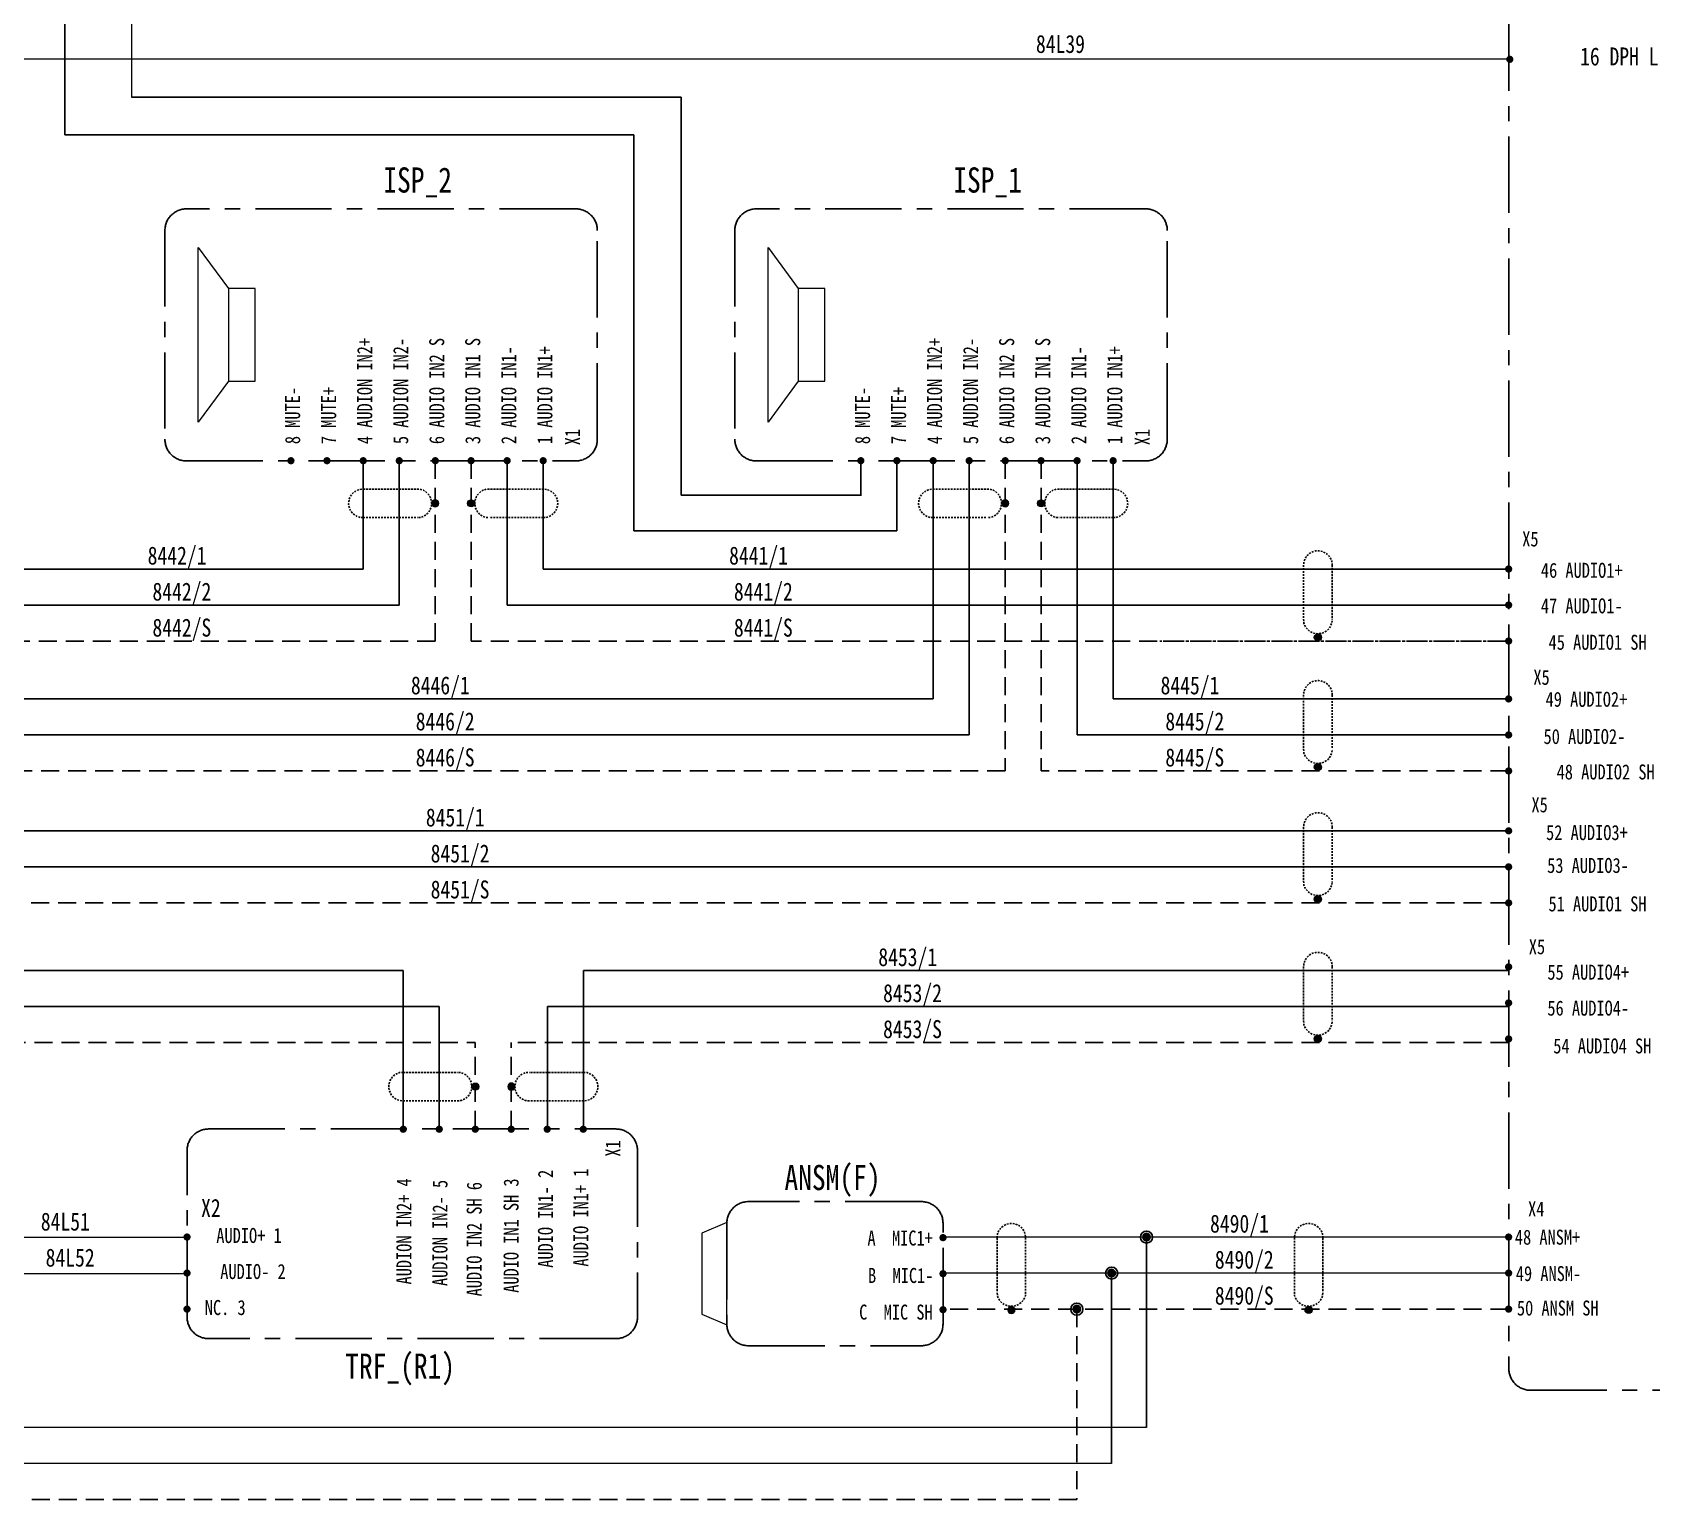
# Model space of a CAD drawing. Header units: millimetres. Extents: x 1204 to 1763, y -128 to 303.
# Drawn here: x 1521.3 to 1656.1, y -57.3 to 64.9 of the extents above; entities that cross this region are included whole.
import ezdxf
from ezdxf.enums import TextEntityAlignment as Align

# ---------------------------------------------------------------- set-up
doc = ezdxf.new("R2010")
doc.units = ezdxf.units.MM
doc.linetypes.add('CENTER', pattern=[50.8, 31.75, -6.35, 6.35, -6.35])
doc.linetypes.add('HIDDEN', pattern=[0.375, 0.25, -0.125])
for name, color, linetype, lineweight in [('1', 7, 'Continuous', 15), ('7', 7, 'Continuous', 15), ('ADDRESS', 85, 'Continuous', 15), ('LINE', 7, 'Continuous', 15), ('TEXT', 7, 'Continuous', 15)]:
    doc.layers.add(name, color=color, linetype=linetype, lineweight=lineweight)
for name, color, linetype in [('AUDIO+', 26, 'Continuous'), ('AUDIO-', 30, 'Continuous'), ('PA+', 116, 'Continuous'), ('SHIELD', 41, 'Continuous')]:
    doc.layers.add(name, color=color, linetype=linetype)
doc.styles.add('ROMANS', font='txt', dxfattribs={"height": 0.2})

# ---------------------------------------------------------------- blocks, each defined once
blk = doc.blocks.new('BALL')
at = {"layer": 'LINE'}
h = blk.add_hatch(color=256, dxfattribs=at)
h.paths.add_polyline_path([(203.75, 320.23, 0.41419), (203.5, 319.98), (203.75, 319.98)])
h.paths.add_polyline_path([(203.75, 320.23), (203.75, 319.98), (204, 319.98, 0.41419)])
h.paths.add_polyline_path([(204, 319.98, 0.00002), (204, 319.98), (203.5, 319.98, 1.00004)])
blk.add_circle((203.75, 319.98), 0.25, dxfattribs=at)
blk = doc.blocks.new('A$C38FC7A60')
at = {"layer": 'SHIELD', "linetype": 'HIDDEN'}
for p, q in [((-1.98, 10), (-1.98, 2.5)), ((0, 0), (0, 0.52))]:
    blk.add_line(p, q, dxfattribs=at)
for points in [[(-1.98, 10), (-1.98, 10), (-1.94, 10.52), (-1.94, 10.52), (-1.23, 12.78), (1.93, 12.35), (1.98, 10), (1.98, 10), (1.98, 2.5), (1.98, 2.5)], [(1.98, 2.5), (1.98, 2.5), (1.94, 1.98), (1.94, 1.98), (1.34, 0.01), (-1.34, 0.01), (-1.94, 1.98), (-1.94, 1.98), (-1.98, 2.5), (-1.98, 2.5)]]:
    blk.add_open_spline(points, degree=3, knots=[0, 0, 0, 0, 1, 1, 1, 2, 2, 2, 3, 3, 3, 3], dxfattribs=at)
at = {"layer": 'SHIELD', "linetype": 'HIDDEN', "xscale": -2, "yscale": 2, "zscale": 2}
blk.add_blockref('BALL', (407.5, -639.96), dxfattribs=at)
blk = doc.blocks.new('WDDOT')
for radius in [0.72, 0.449, 0.223]:
    blk.add_circle((0, 0), radius)

msp = doc.modelspace()

# ---------------------------------------------------------------- linework, layer by layer
for p, q in [((1575.32, 59.49), (1529.58, 59.49)), ((1575.32, 59.49), (1575.32, 26.34)), ((1590.29, 29.2), (1590.29, 26.27)), ((1575.32, 26.34), (1590.29, 26.34)), ((1614.07, -35.46), (1614.07, -51.33)), ((1611.17, -38.46), (1611.17, -54.33))]:
    msp.add_line(p, q)
at = {"color": 1, "linetype": 'CENTER', "ltscale": 0.2}
for points in [[(1679.38, 261.2), (1646.04, 261.2, 0.414214), (1644.24, 259.4), (1644.24, -46.42, 0.414214), (1646.04, -48.22), (1679.38, -48.22, 0.414214), (1681.18, -46.42), (1681.18, 259.4, 0.414214)], [(1568.35, 30.98), (1568.35, 48.38, 0.414214), (1566.55, 50.18), (1534.15, 50.18, 0.414214), (1532.35, 48.38), (1532.35, 30.98, 0.414214), (1534.15, 29.18), (1566.55, 29.18, 0.414214)], [(1615.8, 30.98), (1615.8, 48.38, 0.414214), (1614, 50.18), (1581.6, 50.18, 0.414214), (1579.8, 48.38), (1579.8, 30.98, 0.414214), (1581.6, 29.18), (1614, 29.18, 0.414214)], [(1571.69, -28.26), (1571.69, -42.12, -0.414214), (1569.89, -43.92), (1535.99, -43.92, -0.414214), (1534.19, -42.12), (1534.19, -28.26, -0.414214), (1535.99, -26.46), (1569.89, -26.46, -0.414214)], [(1597.13, -42.71), (1597.13, -34.31, 0.414214), (1595.33, -32.51), (1580.93, -32.51, 0.414214), (1579.13, -34.31), (1579.13, -42.71, 0.414214), (1580.93, -44.51), (1595.33, -44.51, 0.414214)]]:
    msp.add_lwpolyline(points, format="xyb", close=True, dxfattribs=at)
at = {"const_width": 0.3}
for points in [[(1644.47, 62.63, -1), (1644.17, 62.63, -1)], [(1542.84, 29.05, -1), (1542.84, 29.35, -1)], [(1545.84, 29.05, -1), (1545.84, 29.35, -1)], [(1548.86, 29.05, 1), (1548.86, 29.35, 1)], [(1551.86, 29.05, 1), (1551.86, 29.35, 1)], [(1554.86, 29.05, 1), (1554.86, 29.35, 1)], [(1557.84, 29.05, -1), (1557.84, 29.35, -1)], [(1560.84, 29.05, -1), (1560.84, 29.35, -1)], [(1563.84, 29.05, -1), (1563.84, 29.35, -1)], [(1590.29, 29.05, -1), (1590.29, 29.35, -1)], [(1593.29, 29.05, -1), (1593.29, 29.35, -1)], [(1596.31, 29.05, 1), (1596.31, 29.35, 1)], [(1599.31, 29.05, 1), (1599.31, 29.35, 1)], [(1602.31, 29.05, 1), (1602.31, 29.35, 1)], [(1605.29, 29.05, -1), (1605.29, 29.35, -1)], [(1608.29, 29.05, -1), (1608.29, 29.35, -1)], [(1611.29, 29.05, -1), (1611.29, 29.35, -1)], [(1644.37, 20.18, -1), (1644.07, 20.18, -1)], [(1644.37, 17.18, -1), (1644.07, 17.18, -1)], [(1644.37, 14.18, -1), (1644.07, 14.18, -1)], [(1644.37, 9.36, -1), (1644.07, 9.36, -1)], [(1644.37, 6.36, -1), (1644.07, 6.36, -1)], [(1644.37, 3.36, -1), (1644.07, 3.36, -1)], [(1644.37, -1.63, -1), (1644.07, -1.63, -1)], [(1644.37, -4.63, -1), (1644.07, -4.63, -1)], [(1644.37, -7.63, -1), (1644.07, -7.63, -1)], [(1644.37, -12.96, -1), (1644.07, -12.96, -1)], [(1644.37, -15.96, -1), (1644.07, -15.96, -1)], [(1644.37, -18.96, -1), (1644.07, -18.96, -1)], [(1552.19, -26.33, -1), (1552.19, -26.63, -1)], [(1555.19, -26.33, -1), (1555.19, -26.63, -1)], [(1558.19, -26.33, -1), (1558.19, -26.63, -1)], [(1561.18, -26.33, 1), (1561.18, -26.63, 1)], [(1564.18, -26.33, 1), (1564.18, -26.63, 1)], [(1567.18, -26.33, 1), (1567.18, -26.63, 1)], [(1534.04, -35.46, 1), (1534.34, -35.46, 1)], [(1597.28, -35.51, 1), (1596.98, -35.51, 1)], [(1614.22, -35.45, -1), (1613.92, -35.45, -1)], [(1644.37, -35.46, -1), (1644.07, -35.46, -1)], [(1534.04, -38.46, 1), (1534.34, -38.46, 1)], [(1597.28, -38.51, 1), (1596.98, -38.51, 1)], [(1611.32, -38.45, -1), (1611.02, -38.45, -1)], [(1644.37, -38.46, -1), (1644.07, -38.46, -1)], [(1534.04, -41.46, 1), (1534.34, -41.46, 1)], [(1597.28, -41.51, 1), (1596.98, -41.51, 1)], [(1608.42, -41.45, -1), (1608.12, -41.45, -1)], [(1644.37, -41.46, -1), (1644.07, -41.46, -1)]]:
    msp.add_lwpolyline(points, format="xyb", close=True, dxfattribs=at)
at = {"layer": '1'}
for p, q in [((1644.22, -35.46), (1597.13, -35.46)), ((1644.22, -38.46), (1597.13, -38.46)), ((1614.07, -51.33), (1503.87, -51.33)), ((1611.17, -54.33), (1503.87, -54.33))]:
    msp.add_line(p, q, dxfattribs=at)
at = {"layer": '7'}
for p, q in [((1529.58, 94.52), (1529.58, 59.49)), ((1534.04, -35.51), (1516.15, -35.51)), ((1534.04, -38.51), (1516.15, -38.51))]:
    msp.add_line(p, q, dxfattribs=at)
at = {"layer": '7', "color": 0}
for p, q in [((1535.11, 32.41), (1535.11, 46.95)), ((1535.11, 46.95), (1537.63, 43.53)), ((1582.56, 32.41), (1582.56, 46.95)), ((1582.56, 46.95), (1585.08, 43.53)), ((1539.85, 43.53), (1537.63, 43.53)), ((1537.63, 43.53), (1537.63, 35.83)), ((1539.85, 35.83), (1539.85, 43.53)), ((1587.3, 43.53), (1585.08, 43.53)), ((1585.08, 43.53), (1585.08, 35.83)), ((1587.3, 35.83), (1587.3, 43.53)), ((1537.63, 35.83), (1535.11, 32.41)), ((1537.63, 35.83), (1539.85, 35.83)), ((1585.08, 35.83), (1582.56, 32.41)), ((1585.08, 35.83), (1587.3, 35.83)), ((1579.13, -34.26), (1577.05, -35.14)), ((1579.13, -42.76), (1579.13, -34.26)), ((1577.05, -35.14), (1577.05, -41.88)), ((1577.05, -41.88), (1579.13, -42.76))]:
    msp.add_line(p, q, dxfattribs=at)
at = {"layer": 'ADDRESS'}
msp.add_line((1644.34, 62.63), (1229.94, 62.63), dxfattribs=at)
at = {"layer": 'AUDIO+'}
for p, q in [((1548.85, 29.18), (1548.85, 20.18)), ((1563.85, 29.18), (1563.85, 20.18)), ((1596.3, 29.18), (1596.3, 9.36)), ((1611.3, 29.18), (1611.3, 9.36)), ((1548.85, 20.18), (1457.58, 20.18)), ((1644.22, 20.18), (1563.85, 20.18)), ((1644.22, 20.18), (1615.18, 20.18)), ((1596.3, 9.36), (1516.03, 9.36)), ((1644.22, 9.36), (1611.3, 9.36)), ((1644.22, -1.63), (1482.95, -1.63)), ((1396.98, -13.26), (1552.19, -13.26)), ((1552.19, -26.46), (1552.19, -13.26)), ((1644.22, -13.26), (1567.19, -13.26)), ((1567.19, -26.46), (1567.19, -13.26))]:
    msp.add_line(p, q, dxfattribs=at)
at = {"layer": 'AUDIO-'}
for p, q in [((1551.85, 29.18), (1551.85, 17.18)), ((1560.85, 29.18), (1560.85, 17.18)), ((1599.3, 29.18), (1599.3, 6.36)), ((1608.3, 29.18), (1608.3, 6.36)), ((1551.85, 17.18), (1454.58, 17.18)), ((1644.22, 17.18), (1560.85, 17.18)), ((1644.22, 17.18), (1615.18, 17.18)), ((1599.3, 6.36), (1513.03, 6.36)), ((1644.22, 6.36), (1608.3, 6.36)), ((1644.22, -4.63), (1479.95, -4.63)), ((1393.98, -16.26), (1555.19, -16.26)), ((1555.19, -26.46), (1555.19, -16.26)), ((1644.22, -16.26), (1564.19, -16.26)), ((1564.19, -26.46), (1564.19, -16.26))]:
    msp.add_line(p, q, dxfattribs=at)
at = {"layer": 'PA+'}
for p, q in [((1524.01, 97.52), (1524.01, 56.35)), ((1571.38, 56.35), (1524.01, 56.35)), ((1571.38, 56.35), (1571.38, 23.35)), ((1593.29, 29.2), (1593.29, 23.35)), ((1571.38, 23.35), (1593.29, 23.35))]:
    msp.add_line(p, q, dxfattribs=at)
at = {"layer": 'SHIELD', "linetype": 'HIDDEN', "ltscale": 6}
for p, q in [((1554.85, 29.18), (1554.85, 14.18)), ((1557.85, 29.18), (1557.85, 14.18)), ((1602.3, 29.18), (1602.3, 3.36)), ((1605.3, 29.18), (1605.3, 3.36)), ((1554.85, 14.18), (1451.58, 14.18)), ((1644.22, 14.18), (1557.85, 14.18)), ((1602.3, 3.36), (1510.03, 3.36)), ((1644.22, 3.36), (1605.3, 3.36)), ((1644.22, -7.63), (1476.95, -7.63)), ((1390.98, -19.26), (1558.19, -19.26)), ((1558.19, -26.46), (1558.19, -19.26)), ((1644.22, -19.26), (1561.19, -19.26)), ((1561.19, -26.46), (1561.19, -19.26)), ((1644.22, -41.46), (1597.13, -41.46)), ((1608.27, -41.46), (1608.27, -57.33)), ((1608.27, -57.33), (1503.87, -57.33))]:
    msp.add_line(p, q, dxfattribs=at)
at = {"layer": 'SHIELD', "linetype": 'HIDDEN'}
msp.add_line((1644.22, 14.18), (1615.18, 14.18), dxfattribs=at)

# ---------------------------------------------------------------- block references
at = {"xscale": -0.7000000000000455, "yscale": 0.7000000000000455, "zscale": 0.7000000000000455}
for p in [(1614.07, -35.46), (1611.17, -38.46), (1608.27, -41.46)]:
    msp.add_blockref('WDDOT', p, dxfattribs=at)
at = {"layer": '7', "yscale": 0.5999999999999659, "zscale": 0.5999999999999659}
for p, xscale, rotation in [((1554.85, 25.65), 0.5999999999999659, 90.00000000000001), ((1557.85, 25.65), -0.5999999999999659, 270), ((1602.3, 25.65), 0.5999999999999659, 90.00000000000001), ((1605.3, 25.65), -0.5999999999999659, 270), ((1558.19, -22.93), -0.5999999999999659, 90), ((1561.19, -22.93), 0.5999999999999659, 270)]:
    msp.add_blockref('A$C38FC7A60', p, dxfattribs=dict(at, xscale=xscale, rotation=rotation))
at = {"layer": '7', "yscale": 0.599999999999909, "zscale": 0.599999999999909}
for p, xscale in [((1628.34, 14.49), -0.599999999999909), ((1628.34, 3.68), -0.599999999999909), ((1628.34, -7.32), -0.599999999999909), ((1628.34, -18.95), -0.599999999999909), ((1602.82, -41.53), 0.599999999999909), ((1627.57, -41.53), -0.599999999999909)]:
    msp.add_blockref('A$C38FC7A60', p, dxfattribs=dict(at, xscale=xscale))

# ---------------------------------------------------------------- texts
at = {"style": 'ROMANS', "width": 0.8}
for s, p in [('4 AUDION IN2+', (1548.98, 30.58)), ('5 AUDION IN2-', (1551.98, 30.58)), ('6 AUDIO IN2 S', (1554.98, 30.58)), ('3 AUDIO IN1 S', (1557.98, 30.58)), ('4 AUDION IN2+', (1596.43, 30.58)), ('5 AUDION IN2-', (1599.43, 30.58)), ('6 AUDIO IN2 S', (1602.43, 30.58)), ('3 AUDIO IN1 S', (1605.43, 30.58)), ('2 AUDIO IN1-', (1560.98, 30.58)), ('1 AUDIO IN1+', (1563.98, 30.58)), ('2 AUDIO IN1-', (1608.43, 30.58)), ('1 AUDIO IN1+', (1611.43, 30.58)), ('8 MUTE-', (1542.98, 30.58)), ('7 MUTE+', (1545.98, 30.58)), ('8 MUTE-', (1590.43, 30.58)), ('7 MUTE+', (1593.43, 30.58)), ('AUDION IN2+ 4', (1552.25, -39.41)), ('AUDION IN2- 5', (1555.25, -39.54)), ('AUDIO IN2 SH 6', (1558.1, -40.4)), ('AUDIO IN1 SH 3', (1561.17, -40.1)), ('AUDIO IN1- 2', (1564.03, -38.02)), ('AUDIO IN1+ 1', (1566.97, -37.92))]:
    msp.add_text(s, height=1.25, rotation=90, dxfattribs=at).set_placement(p, align=Align.MIDDLE_LEFT)
for s, p in [('AUDIO+ 1', (1542.07, -35.33)), ('A  MIC1+', (1596.28, -35.54)), ('AUDIO- 2', (1542.4, -38.33)), ('B  MIC1-', (1596.33, -38.66)), ('NC. 3', (1539.07, -41.33)), ('C  MIC SH', (1596.27, -41.71))]:
    msp.add_text(s, height=1.25, dxfattribs=at).set_placement(p, align=Align.MIDDLE_RIGHT)
at = {"layer": 'TEXT', "style": 'ROMANS', "width": 0.8}
for s, height, p in [('84L39', 1.5, (1608.95, 63.91)), ('16 DPH LIVE-ADD2', 1.5, (1663.23, 62.87)), ('X5', 1.25, (1646.71, 22.68)), ('8442/1', 1.5, (1535.81, 21.3)), ('8441/1', 1.5, (1584.22, 21.3)), ('46 AUDIO1+', 1.25, (1653.71, 20.07)), ('8442/2', 1.5, (1536.21, 18.3)), ('8441/2', 1.5, (1584.62, 18.3)), ('47 AUDIO1-', 1.25, (1653.71, 17.11)), ('8442/S', 1.5, (1536.21, 15.3)), ('8441/S', 1.5, (1584.62, 15.3)), ('45 AUDIO1 SH', 1.25, (1655.71, 14.08)), ('8446/1', 1.5, (1557.73, 10.49)), ('8445/1', 1.5, (1620.14, 10.49)), ('X5', 1.25, (1647.64, 11.16)), ('49 AUDIO2+', 1.25, (1654.1, 9.33)), ('8446/2', 1.5, (1558.13, 7.49)), ('8445/2', 1.5, (1620.54, 7.49)), ('50 AUDIO2-', 1.25, (1653.93, 6.23)), ('8446/S', 1.5, (1558.13, 4.49)), ('8445/S', 1.5, (1620.54, 4.49)), ('48 AUDIO2 SH', 1.25, (1656.38, 3.28)), ('8451/1', 1.5, (1558.97, -0.51)), ('X5', 1.25, (1647.48, 0.54)), ('52 AUDIO3+', 1.25, (1654.14, -1.77)), ('8451/2', 1.5, (1559.37, -3.51)), ('53 AUDIO3-', 1.25, (1654.23, -4.51)), ('8451/S', 1.5, (1559.37, -6.51)), ('51 AUDIO1 SH', 1.25, (1655.7, -7.71)), ('X5', 1.25, (1647.26, -11.28)), ('8453/1', 1.5, (1596.64, -12.14)), ('55 AUDIO4+', 1.25, (1654.25, -13.4)), ('8453/2', 1.5, (1597.04, -15.14)), ('56 AUDIO4-', 1.25, (1654.25, -16.39)), ('8453/S', 1.5, (1597.04, -18.14)), ('54 AUDIO4 SH', 1.25, (1656.1, -19.54)), ('X2', 1.5, (1536.99, -33.03)), ('84L51', 1.5, (1526.1, -34.17)), ('8490/1', 1.5, (1624.26, -34.34)), ('X4', 1.25, (1647.2, -33.12)), ('84L52', 1.5, (1526.5, -37.17)), ('8490/2', 1.5, (1624.66, -37.34)), ('8490/S', 1.5, (1624.66, -40.34))]:
    msp.add_text(s, height=height, dxfattribs=at).set_placement(p, align=Align.MIDDLE_RIGHT)
at = {"layer": 'TEXT', "lineweight": 0, "style": 'ROMANS', "width": 0.8}
for s, p in [('ISP_2', (1553.39, 51.53)), ('ISP_1', (1600.84, 51.53)), ('ANSM(F)', (1587.93, -31.55)), ('TRF_(R1)', (1551.93, -47.26))]:
    msp.add_text(s, height=2.1, dxfattribs=at).set_placement(p, align=Align.CENTER)
at = {"layer": 'TEXT', "style": 'ROMANS', "width": 0.8}
for p in [(1566.27, 31.85), (1613.72, 31.85), (1569.65, -27.4)]:
    msp.add_text('X1', height=1.25, rotation=90, dxfattribs=at).set_placement(p, align=Align.MIDDLE_RIGHT)
for s, p in [('48 ANSM+', (1644.74, -35.47)), ('49 ANSM-', (1644.82, -38.5)), ('50 ANSM SH', (1644.91, -41.37))]:
    msp.add_text(s, height=1.25, dxfattribs=at).set_placement(p, align=Align.MIDDLE_LEFT)

doc.saveas('drawing.dxf')
